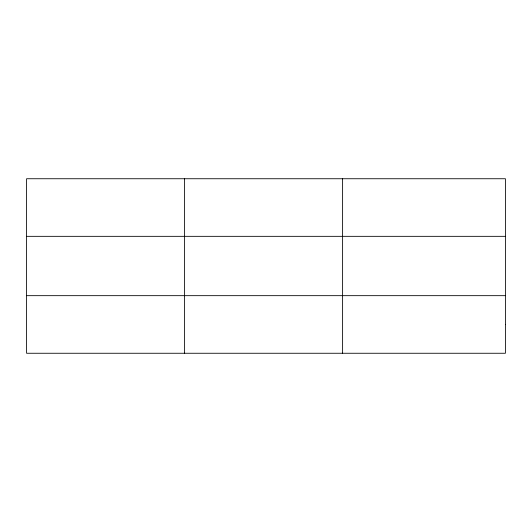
<?xml version="1.0" encoding="UTF-8"?>
<svg xmlns="http://www.w3.org/2000/svg" width="532" height="532" viewBox="0 0 532 532"><rect width="100%" height="100%" fill="white"/><g stroke="black" fill="none" stroke-linecap="round" stroke-linejoin="round"><path stroke-width="0.8" d="M184.604 353.261L184.604 178.739M342.608 353.261L342.608 178.739M26.6 236.334L505.4 236.334M26.6 295.666L505.4 295.666M505.4 324.467L505.4 353.261L26.6 353.261L26.6 178.739L505.4 178.739L505.4 324.467"/></g></svg>
